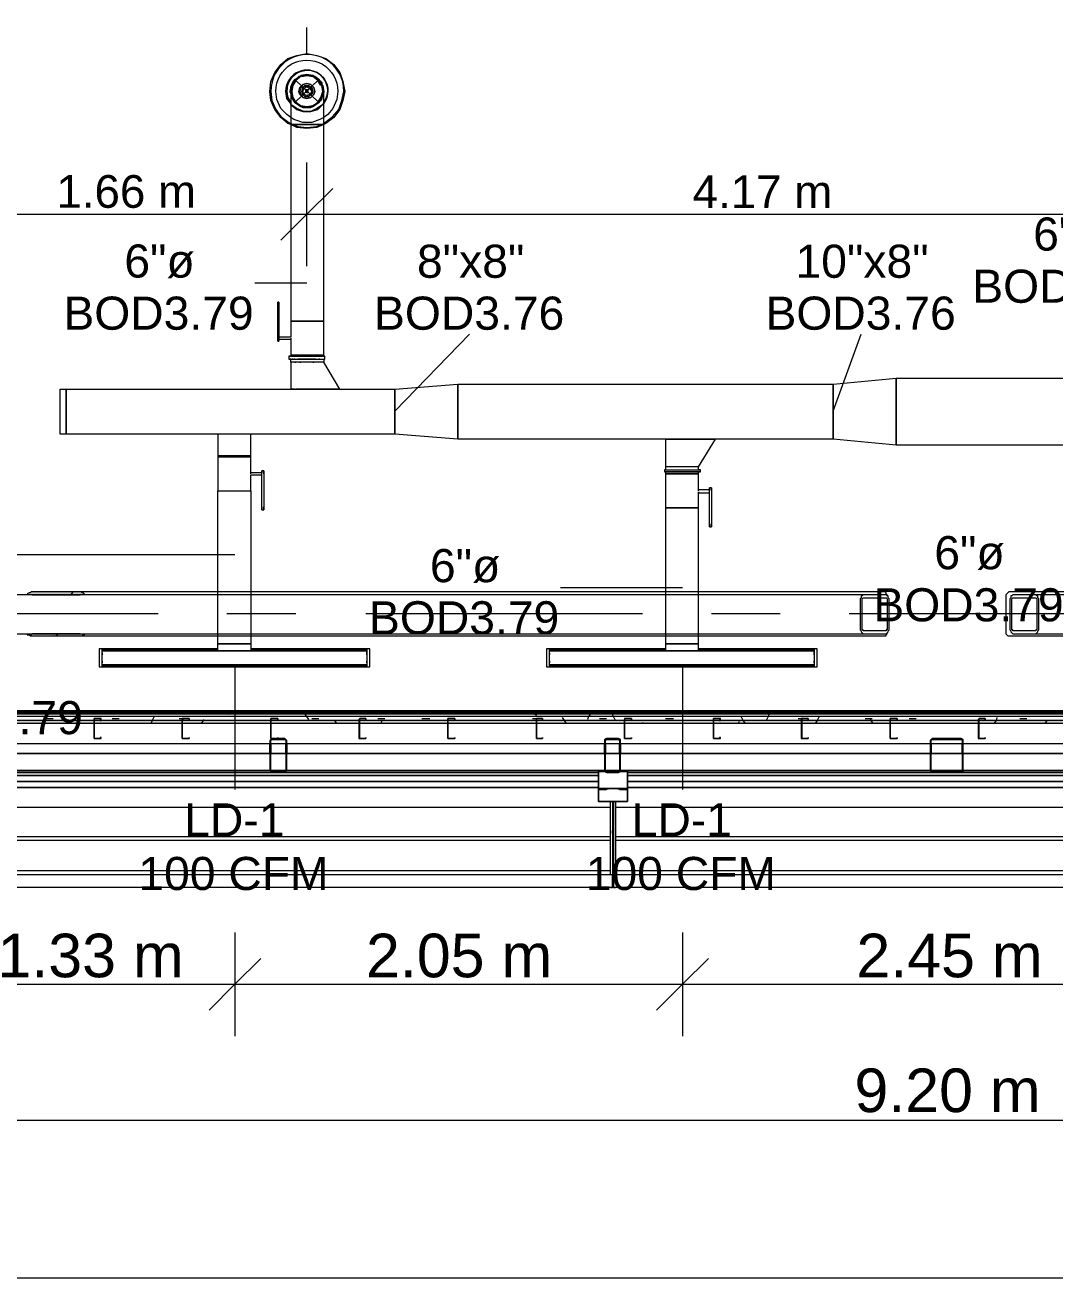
# Model space of a CAD drawing. Header units: metres. Extents: x -2 to 237, y -8 to 52.
# Drawn here: x 26.38 to 31.1, y 7.6 to 13.35 of the extents above; entities that cross this region are included whole.
import ezdxf

# ---------------------------------------------------------------- set-up
doc = ezdxf.new("R2010")
doc.units = ezdxf.units.M
doc.layers.add('HVAC - Ductos', color=5, linetype='Continuous', lineweight=0)
doc.layers.add('PDF3_Text', color=7, linetype='Continuous', lineweight=0)
doc.layers.add('PDF3_Geometry', color=7, linetype='Continuous', lineweight=0, true_color=0xaaaaaa)
doc.layers.add('PDF3_Solid Fills', color=7, linetype='Continuous', lineweight=0, true_color=0xffffff)
doc.styles.add('PDF Helvetica', font='')
doc.styles.get('PDF Helvetica').set_extended_font_data('Helvetica')

msp = doc.modelspace()

# ---------------------------------------------------------------- hatches: boundary and pattern name
at = {"layer": 'PDF3_Solid Fills', "lineweight": 0, "transparency": 33554559}
h = msp.add_hatch(color=256, dxfattribs=at)
h.paths.add_polyline_path([(26.3959, 10.5518), (26.405, 10.5472), (26.6342, 10.5426), (26.6342, 10.5472), (26.6434, 10.5518)])
h.paths.add_polyline_path([(26.6525, 10.7352), (26.6434, 10.7443), (26.3959, 10.7443), (26.3913, 10.7397), (26.3867, 10.7352), (26.6525, 10.7306)])
h = msp.add_hatch(color=256, dxfattribs=at)
h.paths.add_polyline_path([(7.6086, 10.1393), (7.6086, 10.153), (7.0265, 10.153), (7.0265, 10.1393)])
h.paths.add_polyline_path([(57.9571, 10.153), (57.9571, 10.1393), (58.6858, 10.1393), (58.6858, 10.153)])
h.paths.add_polyline_path([(57.1457, 10.153), (57.1457, 10.1393), (57.9525, 10.1393), (57.9525, 10.153)])
h.paths.add_polyline_path([(55.1153, 10.153), (55.1153, 10.1393), (57.1412, 10.1393), (57.1412, 10.153)])
h.paths.add_polyline_path([(53.0849, 10.153), (53.0849, 10.1393), (55.1107, 10.1393), (55.1107, 10.153)])
h.paths.add_polyline_path([(52.2736, 10.153), (52.2736, 10.1393), (53.0803, 10.1393), (53.0803, 10.153)])
h.paths.add_polyline_path([(50.2432, 10.153), (50.2432, 10.1393), (52.2691, 10.1393), (52.2691, 10.153)])
h.paths.add_polyline_path([(47.4015, 10.153), (47.4015, 10.1393), (50.2386, 10.1393), (50.2386, 10.153)])
h.paths.add_polyline_path([(45.3711, 10.153), (45.3711, 10.1393), (47.3969, 10.1393), (47.3969, 10.153)])
h.paths.add_polyline_path([(42.5294, 10.153), (42.5294, 10.1393), (45.3665, 10.1393), (45.3665, 10.153)])
h.paths.add_polyline_path([(40.4989, 10.153), (40.4989, 10.1393), (42.5248, 10.1393), (42.5248, 10.153)])
h.paths.add_polyline_path([(39.6877, 10.153), (39.6877, 10.1393), (40.4943, 10.1393), (40.4943, 10.153)])
h.paths.add_polyline_path([(37.6572, 10.153), (37.6572, 10.1393), (39.6831, 10.1393), (39.6831, 10.153)])
h.paths.add_polyline_path([(35.6268, 10.153), (35.6268, 10.1393), (37.6527, 10.1393), (37.6527, 10.153)])
h.paths.add_polyline_path([(34.8155, 10.153), (34.8155, 10.1393), (35.6222, 10.1393), (35.6222, 10.153)])
h.paths.add_polyline_path([(32.7851, 10.153), (32.7851, 10.1393), (34.8109, 10.1393), (34.8109, 10.153)])
h.paths.add_polyline_path([(30.7546, 10.153), (30.7546, 10.1393), (32.7805, 10.1393), (32.7805, 10.153)])
h.paths.add_polyline_path([(29.9434, 10.153), (29.9434, 10.1393), (30.75, 10.1393), (30.75, 10.153)])
h.paths.add_polyline_path([(27.913, 10.153), (27.913, 10.1393), (29.9388, 10.1393), (29.9388, 10.153)])
h.paths.add_polyline_path([(25.0712, 10.153), (25.0712, 10.1393), (27.9084, 10.1393), (27.9084, 10.153)])
h.paths.add_polyline_path([(23.0408, 10.153), (23.0408, 10.1393), (25.0666, 10.1393), (25.0666, 10.153)])
h.paths.add_polyline_path([(20.1991, 10.153), (20.1991, 10.1393), (23.0362, 10.1393), (23.0362, 10.153)])
h.paths.add_polyline_path([(18.1687, 10.153), (18.1687, 10.1393), (20.1945, 10.1393), (20.1945, 10.153)])
h.paths.add_polyline_path([(17.3574, 10.153), (17.3574, 10.1393), (18.1641, 10.1393), (18.1641, 10.153)])
h.paths.add_polyline_path([(15.327, 10.153), (15.327, 10.1393), (17.3528, 10.1393), (17.3528, 10.153)])
h.paths.add_polyline_path([(13.2966, 10.153), (13.2966, 10.1393), (15.3224, 10.1393), (15.3224, 10.153)])
h.paths.add_polyline_path([(12.4853, 10.153), (12.4853, 10.1393), (13.292, 10.1393), (13.292, 10.153)])
h.paths.add_polyline_path([(10.4548, 10.153), (10.4548, 10.1393), (12.4807, 10.1393), (12.4807, 10.153)])
h.paths.add_polyline_path([(8.4244, 10.153), (8.4244, 10.1393), (10.4502, 10.1393), (10.4502, 10.153)])
h.paths.add_polyline_path([(7.6131, 10.153), (7.6131, 10.1393), (8.4198, 10.1393), (8.4198, 10.153)])
h = msp.add_hatch(color=256, dxfattribs=at)
h.paths.add_polyline_path([(27.5783, 10.066), (27.5738, 10.066), (27.5738, 9.9238), (27.5783, 10.0654)])
h.paths.add_polyline_path([(27.505, 10.066), (27.5004, 10.066), (27.5004, 9.9238)])
h.paths.add_polyline_path([(27.5692, 10.066), (27.5692, 10.0706), (27.505, 10.0706)])
h.paths.add_polyline_path([(27.5096, 9.9193), (27.5096, 9.9238), (27.505, 9.9238)])
h.paths.add_polyline_path([(27.5096, 9.9193), (27.5686, 9.9147), (27.5692, 9.9147), (27.5692, 9.9193)])
h = msp.add_hatch(color=256, dxfattribs=at)
h.paths.add_polyline_path([(29.045, 9.9193), (29.0995, 9.9147), (29.1, 9.9147), (29.1, 9.9193)])
h.paths.add_polyline_path([(29.0404, 10.066), (29.1, 10.0706), (29.0358, 10.0706), (29.0358, 9.9193), (29.045, 9.9238), (29.0404, 9.9238)])
h.paths.add_polyline_path([(29.1092, 10.066), (29.1046, 10.066), (29.1046, 9.9193), (29.1092, 10.0653)])
h = msp.add_hatch(color=256, dxfattribs=at)
h.paths.add_polyline_path([(30.6722, 10.066), (30.6722, 10.0706), (30.5346, 10.0706)])
h.paths.add_polyline_path([(30.6768, 9.9193), (30.6813, 10.0706), (30.6768, 10.0706)])
h.paths.add_polyline_path([(30.5346, 10.066), (30.53, 10.066), (30.53, 9.9238)])
h.paths.add_polyline_path([(30.5392, 9.9193), (30.5392, 9.9238), (30.5346, 9.9238)])
h.paths.add_polyline_path([(30.5392, 9.9193), (30.6709, 9.9147), (30.6722, 9.9147), (30.6722, 9.9193)])

# ---------------------------------------------------------------- linework, layer by layer
at = {"layer": 'HVAC - Ductos', "lineweight": 0}
for points in [[(27.67, 13.2147), (27.67, 13.3339)], [(27.5967, 13.0405), (27.5967, 13.036), (27.5967, 13.0176), (27.5967, 12.9901), (27.5967, 12.9489), (27.5967, 12.9076), (27.5967, 12.8893), (27.583, 12.8939), (27.5508, 12.9214), (27.5234, 12.9581), (27.505, 12.9993), (27.5004, 13.0405), (27.505, 13.0864), (27.5234, 13.1276), (27.5508, 13.1643), (27.583, 13.1918), (27.6242, 13.2056), (27.67, 13.2147), (27.7158, 13.2056), (27.7571, 13.1918), (27.7938, 13.1643), (27.8212, 13.1276), (27.835, 13.0864), (27.8442, 13.0405), (27.835, 12.9993), (27.8212, 12.9581), (27.7938, 12.9214), (27.7571, 12.8939), (27.748, 12.8893), (27.748, 12.9352), (27.748, 12.9718), (27.748, 13.0039), (27.748, 13.0314), (27.748, 13.0405)], [(27.7204, 13.0956), (27.7067, 13.1048), (27.6884, 13.1139), (27.67, 13.1139), (27.6517, 13.1139), (27.6334, 13.1048), (27.6196, 13.0956), (27.6058, 13.0772), (27.6013, 13.0589), (27.5967, 13.0405), (27.6013, 13.0222), (27.6058, 13.0039), (27.6196, 12.9901), (27.6334, 12.9764), (27.615, 12.9901), (27.6425, 12.9718), (27.638, 12.9718)], [(27.6425, 12.9718), (27.67, 12.9672), (27.6975, 12.9718), (27.67, 12.9672), (27.6425, 12.9718), (27.615, 12.9901), (27.6013, 13.0131), (27.5967, 13.0405), (27.5967, 13.0635), (27.6058, 13.0818), (27.615, 13.0956), (27.6425, 13.1139), (27.638, 13.1093), (27.6196, 13.0956), (27.615, 13.0956), (27.6013, 13.0726), (27.5967, 13.0405), (27.6013, 13.0681)], [(27.7342, 13.0681), (27.7204, 13.091), (27.6975, 13.1093), (27.67, 13.1139), (27.6425, 13.1093), (27.6196, 13.091), (27.6058, 13.0681), (27.6013, 13.0405), (27.6058, 13.0131), (27.6196, 12.9901), (27.6425, 12.9764), (27.67, 12.9718), (27.6975, 12.9764), (27.7204, 12.9901), (27.7342, 13.0131), (27.7434, 13.0405), (27.7388, 13.0681), (27.7434, 13.0405), (27.7388, 13.0176)], [(27.7021, 13.1093), (27.725, 13.0956), (27.7388, 13.0726), (27.725, 13.0956), (27.7067, 13.1093), (27.6884, 13.1139), (27.67, 13.1185), (27.6517, 13.1139), (27.6334, 13.1093), (27.6196, 13.0956)], [(27.6196, 13.0956), (27.6334, 13.1093), (27.638, 13.1093), (27.6425, 13.1139), (27.6517, 13.1139), (27.67, 13.1185), (27.6884, 13.1139), (27.6975, 13.1139), (27.7021, 13.1093), (27.7067, 13.1093), (27.725, 13.0956), (27.7388, 13.0818), (27.7388, 13.0726), (27.7434, 13.0681)], [(27.638, 13.1093), (27.6425, 13.1139)], [(27.7388, 13.0131), (27.725, 12.9901), (27.7388, 13.0131), (27.725, 12.9901), (27.7388, 13.0039), (27.7434, 13.0222), (27.748, 13.036), (27.748, 13.0405), (27.7434, 13.0635), (27.7342, 13.0818), (27.725, 13.0956), (27.6975, 13.1139), (27.67, 13.1185), (27.6425, 13.1139)], [(27.6471, 13.1139), (27.67, 13.1185), (27.6975, 13.1139), (27.7021, 13.1093), (27.7204, 13.0956), (27.7342, 13.0772), (27.7434, 13.0589), (27.7434, 13.0405), (27.7434, 13.0222), (27.7342, 13.0039), (27.7204, 12.9901)], [(27.6471, 13.1093), (27.67, 13.1139), (27.6975, 13.1093)], [(27.6975, 13.1139), (27.7021, 13.1093)], [(27.6013, 13.0681), (27.5967, 13.0635), (27.5921, 13.0405), (27.5967, 13.036)], [(27.6013, 13.0085), (27.6013, 13.0131), (27.6013, 13.0176), (27.5967, 13.0405), (27.6013, 13.0681), (27.6013, 13.0726), (27.615, 13.0956), (27.638, 13.1093)], [(27.6013, 13.0726), (27.6013, 13.0681), (27.6013, 13.0726), (27.6058, 13.0818), (27.615, 13.0956)], [(27.6058, 13.0726), (27.6196, 13.091)], [(27.725, 13.091), (27.7388, 13.0726), (27.7434, 13.0681), (27.748, 13.0405), (27.7388, 13.0726)], [(27.7388, 13.0726), (27.7434, 13.0681), (27.7434, 13.0635), (27.748, 13.0405), (27.748, 13.036)], [(27.638, 12.9764), (27.6196, 12.9901), (27.6058, 13.0131)], [(27.748, 13.0405), (27.7388, 13.0131), (27.748, 13.0405)], [(27.7434, 13.0176), (27.7388, 13.0131), (27.7388, 13.0085)], [(27.7021, 12.9718), (27.6975, 12.9718), (27.67, 12.9672), (27.6471, 12.9718)], [(27.725, 12.9901), (27.6975, 12.9718), (27.725, 12.9901), (27.7067, 12.9764), (27.7204, 12.9901), (27.7021, 12.9764)], [(27.748, 11.826), (27.748, 11.8306), (27.748, 11.9864), (27.7434, 11.9864), (27.7342, 11.9864), (27.725, 11.9864), (27.7067, 11.9864), (27.6884, 11.9864), (27.67, 11.9864), (27.6517, 11.9864), (27.6334, 11.9864), (27.615, 11.9864), (27.6058, 11.9864), (27.5967, 11.9864), (27.6058, 11.9864), (27.615, 11.9864), (27.6334, 11.9864), (27.6517, 11.9864), (27.67, 11.9864), (27.6884, 11.9864), (27.7067, 11.9864), (27.725, 11.9864), (27.7342, 11.9864), (27.7434, 11.9864), (27.748, 11.9864), (27.748, 12.8893), (27.7434, 12.8893), (27.7342, 12.8893), (27.725, 12.8893), (27.7067, 12.8893), (27.6884, 12.8893), (27.67, 12.8893), (27.6517, 12.8893), (27.6334, 12.8893), (27.615, 12.8893), (27.6058, 12.8893), (27.5967, 12.8893), (27.5967, 11.9864), (27.5967, 11.913), (27.5417, 11.913)], [(27.748, 12.9214), (27.7296, 12.9122), (27.693, 12.8985), (27.6517, 12.8985), (27.6104, 12.9122), (27.5967, 12.9214)], [(27.5967, 12.8939), (27.6288, 12.8801), (27.67, 12.8755), (27.7158, 12.8801), (27.748, 12.8939)], [(27.748, 12.8893), (27.7158, 12.8755), (27.67, 12.8709), (27.6242, 12.8755), (27.5967, 12.8893)], [(27.5967, 12.8893), (27.6058, 12.8893), (27.615, 12.8893), (27.6334, 12.8893), (27.6517, 12.8893), (27.67, 12.8893), (27.6884, 12.8893), (27.7067, 12.8893), (27.725, 12.8893), (27.7342, 12.8893), (27.7434, 12.8893), (27.748, 12.8893)], [(27.67, 12.2385), (27.67, 12.4768), (27.67, 12.7151)], [(27.7892, 12.5959), (27.67, 12.4768), (27.5508, 12.3576)], [(25.7679, 12.4768), (27.67, 12.4768), (31.8455, 12.4768), (34.3847, 12.4768), (36.0851, 12.4768)], [(27.67, 12.1606), (27.4317, 12.1606)], [(27.5417, 12.0735), (27.5371, 12.0735)], [(27.5371, 11.9085), (27.5371, 11.9039), (27.5371, 11.8993), (27.5371, 11.8947), (27.5371, 11.8993), (27.5371, 11.9039), (27.5371, 11.9085), (27.5371, 12.0597)], [(27.5417, 12.0597), (27.5417, 11.9085), (27.5417, 11.9039), (27.5417, 11.8993), (27.5417, 11.8947), (27.5417, 11.8993), (27.5417, 11.9039)], [(27.5417, 11.9085), (27.5417, 11.9039), (27.5967, 11.9039), (27.5967, 11.8306), (27.6058, 11.8306), (27.615, 11.8306), (27.6334, 11.8306), (27.6517, 11.8306), (27.67, 11.8306), (27.6884, 11.8306), (27.7067, 11.8306), (27.725, 11.8306), (27.7342, 11.8306), (27.7434, 11.8306), (27.748, 11.8306), (27.7434, 11.8306), (27.748, 11.8306), (27.7434, 11.8306), (27.7342, 11.8306), (27.725, 11.8306), (27.7067, 11.8306), (27.6884, 11.8306), (27.67, 11.8306), (27.6517, 11.8306), (27.6334, 11.8306), (27.615, 11.8306), (27.6058, 11.8306), (27.5967, 11.8306), (27.5967, 11.826), (27.6058, 11.826), (27.615, 11.826)], [(27.5967, 11.9085), (27.5967, 11.9039)], [(28.0734, 11.5739), (28.4171, 11.9268)], [(30.0854, 11.5739), (30.2138, 11.9268)], [(27.5371, 11.8947), (27.5417, 11.8947)], [(27.7342, 11.8122), (27.7434, 11.8122), (27.748, 11.8122), (27.748, 11.7985), (27.7434, 11.7985), (27.7342, 11.7985), (27.725, 11.7985), (27.7067, 11.7985), (27.6884, 11.7985), (27.67, 11.7985), (27.6517, 11.7985), (27.6334, 11.7985), (27.615, 11.7985), (27.6058, 11.7985), (27.5967, 11.7985), (27.5967, 11.8122), (27.5921, 11.8122), (27.5875, 11.8122), (27.5921, 11.8122), (27.6013, 11.8122), (27.6104, 11.8122), (27.6288, 11.8122), (27.6471, 11.8122), (27.67, 11.8122), (27.693, 11.8122), (27.7112, 11.8122), (27.7296, 11.8122), (27.7434, 11.8122), (27.748, 11.8122), (27.7525, 11.8122), (27.7525, 11.826), (27.748, 11.826), (27.7434, 11.826), (27.748, 11.826), (27.7434, 11.826), (27.7342, 11.826), (27.725, 11.826), (27.7067, 11.826), (27.6884, 11.826), (27.67, 11.826), (27.6517, 11.826), (27.6334, 11.826), (27.6196, 11.826)], [(27.5875, 11.826), (27.5875, 11.8122)], [(27.5967, 11.826), (27.5921, 11.826), (27.5875, 11.826), (27.5921, 11.826), (27.6013, 11.826), (27.6104, 11.826), (27.6288, 11.826), (27.6471, 11.826), (27.67, 11.826), (27.693, 11.826), (27.7112, 11.826), (27.7296, 11.826), (27.7434, 11.826), (27.748, 11.826), (27.7525, 11.826)], [(27.5967, 11.7985), (27.5967, 11.6747), (27.6013, 11.6747), (27.615, 11.6747), (27.6013, 11.6747), (27.5967, 11.6747)], [(27.6058, 11.8122), (27.6013, 11.8122)], [(27.615, 11.8122), (27.6104, 11.8122)], [(27.615, 11.7985), (27.6196, 11.7985)], [(27.8212, 11.6747), (27.8167, 11.6747), (27.7984, 11.6747), (27.7754, 11.6747), (27.748, 11.6747), (27.67, 11.6747), (27.6425, 11.6747), (27.6196, 11.6747), (27.6425, 11.6747), (27.67, 11.6747), (27.748, 11.6747), (27.7754, 11.6747), (27.7984, 11.6747), (27.8167, 11.6747), (27.8212, 11.6747), (27.748, 11.7985)], [(27.7112, 11.8122), (27.7067, 11.8122), (27.6884, 11.8122), (27.67, 11.8122), (27.6517, 11.8122), (27.6334, 11.8122), (27.6288, 11.8122)], [(27.638, 11.7985), (27.6425, 11.7985)], [(27.6975, 11.7985), (27.7021, 11.7985)], [(27.7296, 11.8122), (27.725, 11.8122)], [(27.748, 11.8122), (27.7525, 11.8122)], [(27.4638, 11.2852), (27.4638, 11.2897), (27.4134, 11.2897), (27.4134, 11.363), (27.4042, 11.363), (27.3904, 11.363), (27.3767, 11.363), (27.3584, 11.363), (27.34, 11.363), (27.3171, 11.363), (27.2988, 11.363), (27.285, 11.363), (27.2712, 11.363), (27.2666, 11.363), (27.2621, 11.363), (27.2666, 11.363), (27.2621, 11.363), (27.2666, 11.363), (27.2712, 11.363), (27.285, 11.363), (27.2988, 11.363), (27.3171, 11.363), (27.34, 11.363), (27.3584, 11.363), (27.3767, 11.363), (27.3904, 11.363), (27.4042, 11.363), (27.4134, 11.363), (27.4134, 11.3676), (27.4042, 11.3676), (27.3904, 11.3676), (27.3767, 11.3676), (27.3584, 11.3676), (27.34, 11.3676), (27.3171, 11.3676), (27.2988, 11.3676), (27.285, 11.3676), (27.2712, 11.3676), (27.2666, 11.3676), (27.2621, 11.3676), (27.2666, 11.3676), (27.2621, 11.3676), (27.2666, 11.3676), (27.2712, 11.3676), (27.285, 11.3676), (27.2988, 11.3676), (27.3171, 11.3676), (27.34, 11.3676), (27.3584, 11.3676), (27.3767, 11.3676), (27.3904, 11.3676), (27.4042, 11.3676), (27.4134, 11.3676), (27.4134, 11.4684), (27.4042, 11.4684), (27.3904, 11.4684), (27.3767, 11.4684), (27.3584, 11.4684), (27.34, 11.4684), (27.3171, 11.4684), (27.2988, 11.4684), (27.285, 11.4684), (27.2712, 11.4684), (27.2666, 11.4684), (27.2621, 11.4684), (27.2621, 11.3676), (27.2621, 11.363), (27.2621, 11.2072), (27.2666, 11.2072), (27.2712, 11.2072), (27.285, 11.2072), (27.2988, 11.2072), (27.3171, 11.2072), (27.34, 11.2072), (27.3584, 11.2072), (27.3767, 11.2072), (27.3904, 11.2072), (27.4042, 11.2072), (27.4134, 11.2072), (27.4134, 10.506), (27.4042, 10.506), (27.3904, 10.506), (27.3767, 10.506), (27.3584, 10.506), (27.34, 10.506), (27.3171, 10.506), (27.2988, 10.506), (27.285, 10.506), (27.2712, 10.506), (27.2666, 10.506), (27.2621, 10.506), (27.2666, 10.506), (27.2758, 10.506), (27.285, 10.506), (27.3034, 10.506), (27.3217, 10.506), (27.34, 10.506), (27.3584, 10.506), (27.3767, 10.506), (27.3904, 10.506), (27.4042, 10.506), (27.4088, 10.506), (27.4134, 10.506), (27.4134, 10.4738), (27.4088, 10.4738), (27.4042, 10.4738), (27.3904, 10.4738), (27.3767, 10.4738), (27.3584, 10.4738), (27.34, 10.4738), (27.3217, 10.4738), (27.3034, 10.4738), (27.285, 10.4738), (27.2758, 10.4738), (27.2666, 10.4738), (27.2621, 10.4738), (27.2621, 10.506), (27.2621, 11.2072), (27.2666, 11.2072), (27.2712, 11.2072), (27.285, 11.2072), (27.2988, 11.2072), (27.3171, 11.2072), (27.34, 11.2072), (27.3584, 11.2072), (27.3767, 11.2072), (27.3904, 11.2072), (27.4042, 11.2072), (27.4134, 11.2072), (27.4134, 11.2806), (27.4638, 11.2806)], [(29.4667, 11.3172), (29.5446, 11.4456), (29.54, 11.4456), (29.5217, 11.4456), (29.4988, 11.4456), (29.4667, 11.4456), (29.3934, 11.4456), (29.3613, 11.4456), (29.3384, 11.4456), (29.32, 11.4456), (29.3154, 11.4456), (29.3154, 11.3172)], [(29.3154, 11.4456), (29.32, 11.4456), (29.3384, 11.4456), (29.3613, 11.4456), (29.3934, 11.4456), (29.4667, 11.4456), (29.4988, 11.4456), (29.5217, 11.4456), (29.54, 11.4456), (29.5446, 11.4456)], [(27.4134, 11.2852), (27.4134, 11.2897)], [(27.473, 11.2989), (27.4638, 11.2989)], [(27.4638, 11.1339), (27.4638, 11.2852), (27.4638, 11.2897), (27.4638, 11.2943), (27.4638, 11.2989), (27.4638, 11.2943), (27.4638, 11.2897)], [(27.473, 11.2852), (27.473, 11.2897), (27.473, 11.2943), (27.473, 11.2989), (27.473, 11.2943), (27.473, 11.2897), (27.473, 11.2852), (27.473, 11.1339)], [(29.4759, 11.2943), (29.4713, 11.2943), (29.4621, 11.2943), (29.4484, 11.2943), (29.4346, 11.2943), (29.4117, 11.2943), (29.3934, 11.2943), (29.3704, 11.2943), (29.3522, 11.2943), (29.3338, 11.2943), (29.32, 11.2943), (29.3109, 11.2943), (29.3154, 11.2943), (29.3154, 11.2852), (29.32, 11.2852), (29.3246, 11.2852), (29.3384, 11.2852), (29.3522, 11.2852), (29.3704, 11.2852), (29.3934, 11.2852), (29.4117, 11.2852), (29.43, 11.2852), (29.4438, 11.2852), (29.4576, 11.2852), (29.4667, 11.2852), (29.4667, 11.2943), (29.4713, 11.2943), (29.4759, 11.2943), (29.4759, 11.3034)], [(29.3109, 11.3034), (29.3109, 11.2943)], [(29.5172, 11.2072), (29.5172, 11.2118), (29.4667, 11.2118), (29.4667, 11.2852), (29.4576, 11.2852), (29.4438, 11.2852), (29.43, 11.2852), (29.4117, 11.2852), (29.3934, 11.2852), (29.3704, 11.2852), (29.3522, 11.2852), (29.3384, 11.2852), (29.3246, 11.2852), (29.32, 11.2852), (29.3154, 11.2852), (29.3154, 11.1293), (29.32, 11.1293), (29.3246, 11.1293), (29.3384, 11.1293), (29.3522, 11.1293), (29.3704, 11.1293), (29.3934, 11.1293), (29.4117, 11.1293), (29.43, 11.1293), (29.4438, 11.1293), (29.4576, 11.1293), (29.4667, 11.1293), (29.4667, 11.198), (29.5172, 11.198)], [(29.32, 11.3034), (29.3246, 11.3034)], [(29.32, 11.2943), (29.3246, 11.2943), (29.3384, 11.2943), (29.3522, 11.2943), (29.3704, 11.2943), (29.3934, 11.2943), (29.4117, 11.2943), (29.43, 11.2943), (29.4438, 11.2943), (29.4576, 11.2943), (29.4621, 11.2943)], [(29.3338, 11.3034), (29.3384, 11.3034)], [(29.3522, 11.3034), (29.3704, 11.3034), (29.3934, 11.3034), (29.4117, 11.3034), (29.43, 11.3034), (29.4346, 11.3034)], [(29.3659, 11.3172), (29.3613, 11.3172)], [(29.4254, 11.3172), (29.4209, 11.3172), (29.4163, 11.3172)], [(29.4438, 11.3034), (29.4484, 11.3034)], [(29.4576, 11.3034), (29.4621, 11.3034)], [(29.5263, 11.2209), (29.5172, 11.2209)], [(29.5172, 11.056), (29.5172, 11.2072), (29.5172, 11.2118), (29.5172, 11.2164), (29.5172, 11.2209), (29.5172, 11.2164), (29.5172, 11.2118)], [(29.5263, 11.2072), (29.5263, 11.2118), (29.5263, 11.2164), (29.5263, 11.2209), (29.5263, 11.2164), (29.5263, 11.2118), (29.5263, 11.2072), (29.5263, 11.056)], [(29.4667, 11.2072), (29.4667, 11.2118)], [(29.4667, 11.2026), (29.4667, 11.198), (29.4667, 11.2026)], [(29.4667, 11.2026), (29.4667, 11.198), (29.4667, 11.2026)], [(27.4638, 11.1201), (27.473, 11.1201)], [(29.5172, 11.0422), (29.5263, 11.0422)], [(27.34, 10.9139), (26.2079, 10.9139), (26.2079, 10.5426)], [(29.3934, 10.7626), (28.8342, 10.7626)], [(26.7304, 10.4601), (26.7304, 10.483), (26.7304, 10.4784), (27.2621, 10.4784)], [(27.2621, 10.483), (26.7304, 10.483)], [(27.945, 10.4601), (27.945, 10.483), (27.945, 10.4784), (27.4134, 10.4784)], [(27.945, 10.483), (27.4134, 10.483)], [(28.7838, 10.4601), (28.7838, 10.483), (28.7838, 10.4784), (29.3154, 10.4784)], [(29.3154, 10.483), (28.7838, 10.483)], [(29.9984, 10.4601), (29.9984, 10.483), (29.9984, 10.4784), (29.4667, 10.4784)], [(29.9984, 10.483), (29.4667, 10.483)], [(27.945, 10.4234), (27.945, 10.4005), (27.945, 10.4051), (26.7304, 10.4051), (26.7304, 10.4005), (26.7304, 10.4234)], [(29.9984, 10.4234), (29.9984, 10.4005), (29.9984, 10.4051), (28.7838, 10.4051), (28.7838, 10.4005), (28.7838, 10.4234)], [(26.7304, 10.4005), (27.945, 10.4005)], [(27.34, 10.4005), (27.34, 9.8368)], [(28.7838, 10.4005), (29.9984, 10.4005)], [(29.3934, 10.4005), (29.3934, 9.8368)]]:
    msp.add_lwpolyline(points, dxfattribs=at)
for points in [[(27.748, 12.8939), (27.7525, 12.8985), (27.7892, 12.926), (27.8167, 12.9581), (27.8304, 12.9993), (27.8396, 13.0405, 1.014217), (27.505, 13.0405), (27.5096, 12.9993), (27.528, 12.9581), (27.5508, 12.926), (27.5875, 12.8985), (27.5967, 12.8939)], [(27.5967, 12.9214), (27.5784, 12.9352), (27.5508, 12.9626), (27.5325, 13.0039), (27.528, 13.0405, -1.013606), (27.8121, 13.0405), (27.8075, 13.0039), (27.7892, 12.9626), (27.7663, 12.9352), (27.748, 12.9214)]]:
    msp.add_lwpolyline(points, format="xyb", dxfattribs=at)
msp.add_lwpolyline([(27.7663, 13.0405, 1.018637), (27.5738, 13.0405, -1.390056), (27.748, 12.9856), (27.7617, 13.0085), (27.7663, 13.0405), (27.7571, 13.0085), (27.748, 12.9901, 1.404403), (27.5784, 13.0405), (27.583, 13.0085), (27.5967, 12.9901, -1.404564)], format="xyb", close=True, dxfattribs=at)
for points in [[(27.7021, 13.0268), (27.7067, 13.0405), (27.7021, 13.0268), (27.6884, 13.0131), (27.67, 13.0085), (27.6517, 13.0131), (27.638, 13.0268), (27.6334, 13.0405), (27.638, 13.0589), (27.6517, 13.0726), (27.67, 13.0772), (27.6884, 13.0726), (27.7021, 13.0589), (27.7067, 13.0405), (27.7021, 13.0589), (27.6884, 13.0726), (27.67, 13.0772), (27.6517, 13.0726), (27.6425, 13.0589), (27.638, 13.0405), (27.6425, 13.0268), (27.6517, 13.0131), (27.67, 13.0085), (27.6884, 13.0131)], [(27.6517, 13.0589), (27.6471, 13.0405), (27.6517, 13.0589), (27.6608, 13.0681), (27.6792, 13.0681), (27.693, 13.0589), (27.6975, 13.0405), (27.6884, 13.0589), (27.6792, 13.0635), (27.6608, 13.0635)], [(27.6838, 13.0268), (27.67, 13.0222), (27.6562, 13.0268), (27.6517, 13.0405), (27.6562, 13.0543), (27.67, 13.0635), (27.6838, 13.0543), (27.693, 13.0405)], [(27.5738, 13.0405), (27.5784, 13.0085), (27.5967, 12.9856), (27.5784, 13.0085)], [(27.6013, 13.0131), (27.5967, 13.0405), (27.5967, 13.036), (27.5967, 13.0222), (27.6058, 13.0039), (27.615, 12.9901)], [(27.6884, 13.0268), (27.6975, 13.0405), (27.693, 13.0268), (27.6792, 13.0176), (27.6608, 13.0176), (27.6517, 13.0268), (27.6471, 13.0405), (27.6517, 13.0268), (27.6608, 13.0176), (27.6792, 13.0176)], [(27.67, 13.0451), (27.6654, 13.0405), (27.6654, 13.0497), (27.6746, 13.0497), (27.6746, 13.0405), (27.6746, 13.0451)], [(27.6746, 13.036), (27.6746, 13.0405), (27.6746, 13.036), (27.6654, 13.036), (27.6654, 13.0405), (27.67, 13.036)], [(27.748, 12.9901), (27.7434, 12.981), (27.7158, 12.9626), (27.6884, 12.9489), (27.6562, 12.9489), (27.6242, 12.9626), (27.5967, 12.981), (27.6242, 12.9581), (27.6517, 12.9489), (27.6884, 12.9489), (27.7204, 12.9581), (27.7434, 12.981), (27.748, 12.9856), (27.7434, 12.981)], [(27.5967, 12.981), (27.6242, 12.9626), (27.6562, 12.9489), (27.6884, 12.9489), (27.7158, 12.9626), (27.7434, 12.981), (27.7204, 12.9581), (27.6884, 12.9489), (27.6517, 12.9489), (27.6242, 12.9581), (27.5967, 12.981), (27.5967, 12.9856), (27.5967, 12.981), (27.5967, 12.9901)], [(27.6884, 12.9718), (27.67, 12.9672), (27.6517, 12.9718), (27.6334, 12.9764), (27.6517, 12.9672), (27.67, 12.9672), (27.6884, 12.9672), (27.7067, 12.9764)], [(27.5371, 12.0597), (27.5371, 12.0643), (27.5371, 12.0689), (27.5371, 12.0735), (27.5371, 12.0689), (27.5371, 12.0643)], [(27.5417, 12.0597), (27.5417, 12.0643), (27.5417, 12.0689), (27.5417, 12.0735), (27.5417, 12.0689), (27.5417, 12.0643)], [(26.5379, 11.4684), (26.5379, 11.6747), (26.5654, 11.6747), (26.5654, 11.4684)], [(28.0734, 11.4684), (26.5654, 11.4684), (26.5654, 11.6747), (28.0734, 11.6747)], [(28.0734, 11.6747), (28.3621, 11.6976), (28.3621, 11.4456), (28.0734, 11.4684)], [(30.0854, 11.4456), (28.3621, 11.4456), (28.3621, 11.6976), (30.0854, 11.6976)], [(30.0854, 11.6976), (30.3742, 11.7252), (30.3742, 11.418), (30.0854, 11.4456)], [(32.7667, 11.418), (30.3742, 11.418), (30.3742, 11.7252), (32.7667, 11.7252)], [(29.4759, 11.3034), (29.4713, 11.3034), (29.4667, 11.3034), (29.4667, 11.3172), (29.4576, 11.3172), (29.4438, 11.3172), (29.43, 11.3172), (29.4117, 11.3172), (29.3934, 11.3172), (29.3704, 11.3172), (29.3522, 11.3172), (29.3384, 11.3172), (29.3246, 11.3172), (29.32, 11.3172), (29.3154, 11.3172), (29.3154, 11.3034), (29.3109, 11.3034), (29.32, 11.3034), (29.3338, 11.3034), (29.3522, 11.3034), (29.3704, 11.3034), (29.3934, 11.3034), (29.4117, 11.3034), (29.4346, 11.3034), (29.4484, 11.3034), (29.4621, 11.3034), (29.4713, 11.3034)], [(27.4638, 11.1339), (27.4638, 11.1293), (27.4638, 11.1247), (27.4638, 11.1201), (27.4638, 11.1247), (27.4638, 11.1293)], [(27.473, 11.1339), (27.473, 11.1293), (27.473, 11.1247), (27.473, 11.1201), (27.473, 11.1247), (27.473, 11.1293)], [(29.3154, 10.4738), (29.32, 10.4738), (29.3292, 10.4738), (29.3384, 10.4738), (29.3567, 10.4738), (29.3704, 10.4738), (29.3934, 10.4738), (29.4117, 10.4738), (29.43, 10.4738), (29.4438, 10.4738), (29.4576, 10.4738), (29.4621, 10.4738), (29.4667, 10.4738), (29.4667, 10.506), (29.4621, 10.506), (29.4576, 10.506), (29.4438, 10.506), (29.43, 10.506), (29.4117, 10.506), (29.3934, 10.506), (29.3704, 10.506), (29.3567, 10.506), (29.3384, 10.506), (29.3292, 10.506), (29.32, 10.506), (29.3154, 10.506), (29.32, 10.506), (29.3246, 10.506), (29.3384, 10.506), (29.3522, 10.506), (29.3704, 10.506), (29.3934, 10.506), (29.4117, 10.506), (29.43, 10.506), (29.4438, 10.506), (29.4576, 10.506), (29.4667, 10.506), (29.4667, 11.1293), (29.4576, 11.1293), (29.4438, 11.1293), (29.43, 11.1293), (29.4117, 11.1293), (29.3934, 11.1293), (29.3704, 11.1293), (29.3522, 11.1293), (29.3384, 11.1293), (29.3246, 11.1293), (29.32, 11.1293), (29.3154, 11.1293), (29.3154, 10.506)], [(29.5172, 11.056), (29.5172, 11.0514), (29.5172, 11.0468), (29.5172, 11.0422), (29.5172, 11.0468), (29.5172, 11.0514)], [(29.5263, 11.056), (29.5263, 11.0514), (29.5263, 11.0468), (29.5263, 11.0422), (29.5263, 11.0468), (29.5263, 11.0514)], [(26.7166, 10.4005), (26.7304, 10.4005), (26.7304, 10.483), (26.7166, 10.483)], [(26.7304, 10.4738), (27.945, 10.4738), (26.7304, 10.4738), (27.945, 10.4738), (27.945, 10.4097), (26.7304, 10.4097)], [(26.7304, 10.4647), (26.7304, 10.4601), (26.7304, 10.4556), (26.7304, 10.4601)], [(27.9588, 10.4005), (27.9588, 10.483), (27.945, 10.483), (27.945, 10.4005)], [(27.945, 10.4556), (27.945, 10.4601), (27.945, 10.4647), (27.945, 10.4601)], [(28.77, 10.4005), (28.7838, 10.4005), (28.7838, 10.483), (28.77, 10.483)], [(28.7838, 10.4738), (29.9984, 10.4738), (28.7838, 10.4738), (29.9984, 10.4738), (29.9984, 10.4097), (28.7838, 10.4097)], [(28.7838, 10.4647), (28.7838, 10.4601), (28.7838, 10.4556), (28.7838, 10.4601)], [(30.0121, 10.4005), (30.0121, 10.483), (29.9984, 10.483), (29.9984, 10.4005)], [(29.9984, 10.4556), (29.9984, 10.4601), (29.9984, 10.4647), (29.9984, 10.4601)], [(26.7304, 10.428), (26.7304, 10.4234), (26.7304, 10.4188), (26.7304, 10.4234)], [(27.945, 10.4188), (27.945, 10.4234), (27.945, 10.428), (27.945, 10.4234)], [(28.7838, 10.428), (28.7838, 10.4234), (28.7838, 10.4188), (28.7838, 10.4234)], [(29.9984, 10.4188), (29.9984, 10.4234), (29.9984, 10.428), (29.9984, 10.4234)]]:
    msp.add_lwpolyline(points, close=True, dxfattribs=at)
at = {"layer": 'HVAC - Ductos', "color": 252, "lineweight": 0, "true_color": 0x939598}
for points in [[(27.34, 9.1814), (27.34, 8.943), (27.34, 8.7047)], [(29.3934, 9.1814), (29.3934, 8.943), (29.3934, 8.7047)], [(27.4592, 9.0622), (27.34, 8.943), (27.2209, 8.8238)], [(29.5126, 9.0622), (29.3934, 8.943), (29.2742, 8.8238)], [(7.3656, 8.943), (8.9194, 8.943), (11.1194, 8.943), (13.2644, 8.943), (15.602, 8.943), (16.8074, 8.943), (18.1183, 8.943), (20.3183, 8.943), (22.5137, 8.943), (24.7092, 8.943), (26.0062, 8.943), (27.34, 8.943), (29.3934, 8.943), (31.8455, 8.943)], [(7.3656, 8.3196), (16.8074, 8.3196), (26.0062, 8.3196), (35.2051, 8.3196), (44.4086, 8.3196), (53.6074, 8.3196), (58.4429, 8.3196)], [(7.3656, 7.5955), (58.4429, 7.5955)]]:
    msp.add_lwpolyline(points, dxfattribs=at)
at = {"layer": 'PDF3_Geometry', "lineweight": 0}
for points in [[(44.8348, 23.9902), (44.8348, 23.9857), (45.261, 23.9857), (45.3756, 23.9857), (45.3756, 24.1094), (44.8348, 24.1094), (44.8348, 34.0599), (45.3206, 34.0599), (45.3206, 34.1699), (58.6399, 34.1699), (58.6399, 24.0086), (57.0037, 24.0086), (57.0037, 23.9902), (58.6399, 23.9902), (58.6399, 22.5006), (57.5812, 22.5006), (57.5812, 22.4869), (58.6399, 22.4869), (58.6399, 10.1851), (7.0265, 10.1851)], [(58.6537, 22.4869), (58.6537, 10.1851), (58.6537, 10.1714), (7.0265, 10.1714)], [(7.0265, 10.0476), (58.7775, 10.0476), (58.7775, 10.0706), (58.7775, 10.1393), (58.7775, 10.1851), (58.7775, 10.4784), (58.7775, 10.8818), (58.7775, 11.2897), (58.7775, 11.693)], [(30.2276, 10.7306), (26.1163, 10.7306), (26.1117, 10.7306), (26.1071, 10.726), (26.1025, 10.726), (26.0979, 10.7168), (26.0979, 10.7122), (26.0979, 10.7076), (26.0979, 10.5747), (26.0979, 10.5701), (26.0979, 10.5655), (26.1025, 10.561), (26.1071, 10.5564), (26.1117, 10.5518), (26.1163, 10.5518), (30.2276, 10.5518)], [(26.6525, 10.7306), (26.6479, 10.7352), (26.6434, 10.7397), (26.6388, 10.7397), (26.6342, 10.7443), (26.625, 10.7443), (26.4142, 10.7443), (26.405, 10.7443), (26.4004, 10.7397), (26.3959, 10.7397), (26.3867, 10.7352), (26.3867, 10.7306)], [(26.4096, 10.7306), (26.4142, 10.7306), (26.625, 10.7306), (26.6296, 10.7306)], [(26.5884, 10.7306), (26.5975, 10.7443)], [(30.333, 10.726), (30.333, 10.7306), (30.3284, 10.7352), (30.3284, 10.7397), (30.3238, 10.7443), (30.3192, 10.7443), (26.625, 10.7443)], [(34.5863, 10.7443), (30.8968, 10.7443), (30.8922, 10.7443), (30.8876, 10.7397), (30.883, 10.7352), (30.8784, 10.7306), (30.8784, 10.726), (30.8784, 10.7214), (30.8784, 10.5655), (30.8784, 10.5564), (30.8784, 10.5518), (30.883, 10.5472), (30.8876, 10.5426), (30.8922, 10.5426), (30.8968, 10.5426), (34.5863, 10.5426)], [(31.0113, 10.5518), (35.0997, 10.5518), (35.1043, 10.5518), (35.1043, 10.5564), (35.1089, 10.561), (35.1135, 10.5655), (35.1135, 10.5701), (35.1135, 10.5747), (35.1135, 10.7076), (35.1135, 10.7122), (35.1135, 10.7168), (35.1089, 10.726), (35.1043, 10.726), (35.1043, 10.7306), (35.0997, 10.7306), (31.0113, 10.7306)], [(26.9871, 10.6434), (25.7175, 10.6434)], [(27.6196, 10.6434), (27.3034, 10.6434)], [(29.21, 10.6434), (27.9404, 10.6434)], [(29.8426, 10.6434), (29.5263, 10.6434)], [(31.433, 10.6434), (30.1588, 10.6434)], [(26.3867, 10.5518), (26.3867, 10.5472), (26.3959, 10.5472), (26.4004, 10.5426), (26.405, 10.5426), (26.4142, 10.5426), (26.625, 10.5426), (26.6342, 10.5426), (26.6388, 10.5426), (26.6434, 10.5472), (26.6479, 10.5472), (26.6525, 10.5518)], [(26.4004, 10.5426), (26.4096, 10.5518)], [(26.6296, 10.5518), (26.625, 10.5518), (26.4142, 10.5518), (26.4096, 10.5518)], [(26.5196, 10.5426), (26.5288, 10.5518)], [(26.625, 10.5426), (30.3192, 10.5426), (30.3238, 10.5426), (30.3284, 10.5426), (30.3284, 10.5472), (30.333, 10.5518), (30.333, 10.5564)], [(26.1071, 10.1851), (35.1043, 10.1851)], [(26.1071, 10.1851), (35.1043, 10.1851)], [(26.1071, 10.1851), (35.1043, 10.1851)], [(35.1043, 10.1851), (26.1071, 10.1851)], [(26.1071, 10.1851), (35.1043, 10.1851)], [(26.1071, 10.1851), (35.1043, 10.1851)], [(27.9084, 10.153), (27.505, 10.153), (27.0971, 10.153), (26.6938, 10.153), (26.2858, 10.153), (25.8825, 10.153), (25.4746, 10.153), (25.0712, 10.153)], [(27.9084, 10.1393), (27.505, 10.1393), (27.0971, 10.1393), (26.6938, 10.1393), (26.2858, 10.1393), (25.8825, 10.1393), (25.4746, 10.1393), (25.0712, 10.1393)], [(29.9388, 10.153), (29.5354, 10.153), (29.1276, 10.153), (28.7242, 10.153), (28.3163, 10.153), (27.913, 10.153)], [(29.9388, 10.1393), (29.5354, 10.1393), (29.1276, 10.1393), (28.7242, 10.1393), (28.3163, 10.1393), (27.913, 10.1393)], [(30.75, 10.153), (30.3468, 10.153), (29.9434, 10.153)], [(32.7805, 10.1393), (32.3772, 10.1393), (31.9692, 10.1393), (31.5659, 10.1393), (31.158, 10.1393), (30.7546, 10.1393), (30.3468, 10.1393), (29.9434, 10.1393)], [(32.7805, 10.153), (32.3772, 10.153), (31.9692, 10.153), (31.5659, 10.153), (31.158, 10.153), (30.7546, 10.153)], [(27.5096, 10.0706), (27.505, 10.066), (27.5004, 10.0614), (27.5004, 9.9238), (27.505, 9.9193), (27.5096, 9.9147), (27.5692, 9.9147), (27.5738, 9.9193), (27.5784, 9.9238), (27.5784, 10.0614), (27.5738, 10.066), (27.5692, 10.0706), (27.5371, 10.0706)], [(27.5508, 10.066), (27.5554, 10.0706)], [(29.0588, 10.066), (29.0634, 10.0706)], [(30.5667, 10.066), (30.5713, 10.0706)], [(27.5004, 10.0018), (27.5004, 10.0476)], [(27.5004, 10.0155), (27.505, 10.0201)], [(27.505, 10.0476), (27.505, 10.0018)], [(27.5738, 10.0018), (27.5738, 10.0476)], [(27.5784, 10.0476), (27.5784, 10.0018)], [(29.0358, 10.0018), (29.0358, 10.0476)], [(29.0358, 10.0384), (29.0404, 10.043)], [(29.0404, 10.0476), (29.0404, 10.0018)], [(29.1046, 10.0018), (29.1046, 10.0476)], [(29.1092, 10.0476), (29.1092, 10.0018)], [(30.53, 10.0476), (30.53, 10.0018)], [(30.53, 10.0247), (30.5346, 10.0293)], [(30.5346, 10.0476), (30.5346, 10.0018)], [(30.6768, 10.0018), (30.6768, 10.0476)], [(30.6813, 10.0018), (30.6813, 10.0476)], [(27.5004, 9.8459), (27.5784, 9.8459)], [(29.0496, 9.8368), (29.0496, 9.8414)], [(29.0496, 9.8368), (29.0496, 9.8414)], [(29.0496, 9.8414), (29.0496, 9.8368)], [(29.0496, 9.8414), (29.0496, 9.8368)], [(29.1, 9.8368), (29.1, 9.8414)], [(29.1, 9.8368), (29.1, 9.8414)], [(29.1, 9.8368), (29.1, 9.8414)], [(29.1, 9.8368), (29.1, 9.8414)], [(30.5667, 9.8459), (30.6446, 9.8459)], [(7.6131, 9.7818), (7.6086, 9.7818), (7.6131, 9.7818), (7.6131, 9.4472), (7.604, 9.4472), (10.6794, 9.4472), (10.6748, 9.4472), (13.7457, 9.4472), (13.7412, 9.4472), (16.8119, 9.4472), (16.8074, 9.4472), (19.8783, 9.4472), (19.8737, 9.4472), (22.9445, 9.4472), (22.94, 9.4472), (26.0108, 9.4472), (26.0062, 9.4472), (29.0772, 9.4472), (29.0726, 9.4472), (32.1434, 9.4472)], [(26.02, 9.7818), (26.02, 9.4472), (29.0634, 9.4472), (29.0634, 9.7818), (29.0726, 9.7818), (29.0772, 9.7818), (29.0772, 9.4472), (29.0772, 9.4334), (29.0772, 9.4151), (29.0772, 9.406), (29.0772, 9.3922), (29.0772, 9.3876), (26.0062, 9.3876), (26.0062, 9.3922), (26.0062, 9.406), (26.0062, 9.4151), (26.0062, 9.4334), (26.0062, 9.4472), (26.0108, 9.4472)], [(29.0588, 9.7818), (29.0496, 9.7818), (29.0588, 9.7818)], [(29.0588, 9.7818), (29.0496, 9.7818), (29.0588, 9.7818)], [(29.0634, 9.7818), (29.0726, 9.7818), (29.0772, 9.7818)], [(29.0863, 9.7818), (29.0863, 9.4472), (32.1296, 9.4472), (32.1296, 9.7818), (32.1388, 9.7818), (32.1434, 9.7818), (32.1434, 9.4472), (32.1434, 9.4334), (32.1434, 9.4151), (32.1434, 9.406), (32.1434, 9.3922), (32.1434, 9.3876), (29.0726, 9.3876), (29.0726, 9.3922), (29.0726, 9.406), (29.0726, 9.4151), (29.0726, 9.4334), (29.0726, 9.4472), (29.0772, 9.4472)], [(29.0726, 9.7818), (29.0726, 9.4472)], [(29.0634, 9.7543), (26.02, 9.7543)], [(32.1296, 9.7543), (29.0863, 9.7543)], [(26.02, 9.6214), (29.0634, 9.6214)], [(29.0634, 9.603), (26.02, 9.603)], [(29.0726, 9.6351), (29.0726, 9.6488)], [(29.0863, 9.6214), (32.1296, 9.6214)], [(32.1296, 9.603), (29.0863, 9.603)], [(26.02, 9.4655), (29.0634, 9.4655)], [(29.0863, 9.4655), (32.1296, 9.4655)], [(29.0634, 9.3876), (29.0726, 9.3876)], [(29.0772, 9.3876), (29.0863, 9.3876)]]:
    msp.add_lwpolyline(points, dxfattribs=at)
at = {"layer": 'PDF3_Geometry', "color": 8, "lineweight": 0, "true_color": 0x808080}
msp.add_lwpolyline([(27.7342, 13.0864), (27.693, 13.1139), (27.6471, 13.1139), (27.6104, 13.0864), (27.5921, 13.0405), (27.6104, 12.9993), (27.6471, 12.9718), (27.693, 12.9718), (27.7342, 12.9993), (27.748, 13.0405)], close=True, dxfattribs=at)
for points in [[(27.615, 13.0956), (27.725, 12.9901)], [(27.725, 13.0956), (27.615, 12.9901)]]:
    msp.add_lwpolyline(points, dxfattribs=at)
at = {"layer": 'PDF3_Geometry', "lineweight": 0}
for points in [[(30.2276, 10.7306), (30.223, 10.7306), (30.2184, 10.726), (30.2138, 10.726), (30.2138, 10.7168), (30.2092, 10.7122), (30.2092, 10.7076), (30.2092, 10.5747), (30.2092, 10.5701), (30.2138, 10.5655), (30.2138, 10.561), (30.2184, 10.5564), (30.223, 10.5518), (30.2276, 10.5518), (30.3238, 10.5518), (30.3284, 10.5518), (30.333, 10.5564), (30.3376, 10.561), (30.3376, 10.5655), (30.3422, 10.5701), (30.3422, 10.5747), (30.3422, 10.7076), (30.3422, 10.7122), (30.3376, 10.7168), (30.3376, 10.726), (30.333, 10.726), (30.3284, 10.7306), (30.3238, 10.7306)], [(30.2184, 10.5747), (30.2184, 10.7076), (30.2184, 10.7122), (30.223, 10.7168), (30.2276, 10.7168), (30.3238, 10.7168), (30.3284, 10.7168), (30.333, 10.7122), (30.333, 10.7076), (30.333, 10.5747), (30.333, 10.5701), (30.3284, 10.5701), (30.3284, 10.5655), (30.3238, 10.5655), (30.2276, 10.5655), (30.223, 10.5655), (30.223, 10.5701), (30.2184, 10.5701)], [(31.0113, 10.5518), (31.0159, 10.5518), (31.0205, 10.5564), (31.0251, 10.561), (31.0251, 10.5655), (31.0296, 10.5701), (31.0296, 10.5747), (31.0296, 10.7076), (31.0296, 10.7122), (31.0251, 10.7168), (31.0251, 10.726), (31.0205, 10.726), (31.0159, 10.7306), (31.0113, 10.7306), (30.915, 10.7306), (30.9105, 10.7306), (30.9059, 10.726), (30.9013, 10.726), (30.9013, 10.7168), (30.8968, 10.7122), (30.8968, 10.7076), (30.8968, 10.5747), (30.8968, 10.5701), (30.9013, 10.5655), (30.9013, 10.561), (30.9059, 10.5564), (30.9105, 10.5518), (30.915, 10.5518)], [(31.0205, 10.7076), (31.0205, 10.5747), (31.0205, 10.5701), (31.0159, 10.5701), (31.0159, 10.5655), (31.0113, 10.5655), (30.915, 10.5655), (30.9105, 10.5655), (30.9105, 10.5701), (30.9059, 10.5701), (30.9059, 10.5747), (30.9059, 10.7076), (30.9059, 10.7122), (30.9105, 10.7168), (30.915, 10.7168), (31.0113, 10.7168), (31.0159, 10.7168), (31.0205, 10.7122)], [(26.1071, 10.1988), (35.1043, 10.1988)], [(26.1071, 10.1988), (35.1043, 10.1988)], [(26.1071, 10.1897), (35.1043, 10.1897)], [(26.1071, 10.1897), (35.1043, 10.1897)], [(26.7258, 10.1622), (26.6938, 10.1622), (26.6938, 10.1576), (26.6938, 10.0706), (26.7258, 10.0706), (26.7258, 10.0751), (26.7212, 10.0751), (26.7212, 10.0706), (26.6938, 10.0706), (26.6938, 10.1576), (26.6938, 10.1622), (26.7212, 10.1622), (26.7212, 10.153), (26.7258, 10.153)], [(27.1292, 10.1622), (27.1017, 10.1622), (27.0971, 10.1622), (27.0971, 10.1576), (27.0971, 10.0706), (27.1017, 10.0706), (27.1292, 10.0706), (27.1292, 10.0751), (27.1292, 10.0706), (27.1017, 10.0706), (27.0971, 10.0706), (27.0971, 10.1576), (27.1017, 10.1576), (27.1017, 10.1622), (27.1292, 10.1622), (27.1292, 10.153)], [(27.5371, 10.1622), (27.505, 10.1622), (27.505, 10.1576), (27.505, 10.0706), (27.5371, 10.0706), (27.5371, 10.0751), (27.5371, 10.0706), (27.505, 10.0706), (27.505, 10.1576), (27.505, 10.1622), (27.5371, 10.1622), (27.5371, 10.153)], [(27.9404, 10.1622), (27.913, 10.1622), (27.9084, 10.1576), (27.9084, 10.0706), (27.913, 10.0706), (27.9404, 10.0706), (27.9404, 10.0751), (27.9404, 10.0706), (27.913, 10.0706), (27.913, 10.1576), (27.913, 10.1622), (27.9404, 10.1622), (27.9404, 10.153)], [(28.3484, 10.1622), (28.3163, 10.1622), (28.3163, 10.1576), (28.3163, 10.0706), (28.3484, 10.0706), (28.3484, 10.0751), (28.3484, 10.0706), (28.3163, 10.0706), (28.3163, 10.1576), (28.3163, 10.1622), (28.3484, 10.1622), (28.3484, 10.153)], [(28.7517, 10.1622), (28.7242, 10.1622), (28.7242, 10.1576), (28.7242, 10.0706), (28.7517, 10.0706), (28.7517, 10.0751), (28.7517, 10.0706), (28.7242, 10.0706), (28.7242, 10.1576), (28.7242, 10.1622), (28.7517, 10.1622), (28.7517, 10.153)], [(29.1596, 10.1622), (29.1322, 10.1622), (29.1276, 10.1622), (29.1276, 10.1576), (29.1276, 10.0706), (29.1322, 10.0706), (29.1596, 10.0706), (29.1596, 10.0751), (29.1596, 10.0706), (29.1322, 10.0706), (29.1276, 10.0706), (29.1276, 10.1576), (29.1322, 10.1622), (29.1596, 10.1622), (29.1596, 10.153)], [(29.5676, 10.1622), (29.5354, 10.1622), (29.5354, 10.1576), (29.5354, 10.0706), (29.5676, 10.0706), (29.5676, 10.0751), (29.563, 10.0751), (29.563, 10.0706), (29.5354, 10.0706), (29.5354, 10.1576), (29.5354, 10.1622), (29.563, 10.1622), (29.563, 10.153), (29.5676, 10.153)], [(29.9709, 10.1622), (29.9434, 10.1622), (29.9388, 10.1622), (29.9388, 10.1576), (29.9388, 10.0706), (29.9434, 10.0706), (29.9709, 10.0706), (29.9709, 10.0751), (29.9709, 10.0706), (29.9434, 10.0706), (29.9434, 10.1576), (29.9434, 10.1622), (29.9709, 10.1622), (29.9709, 10.153)], [(30.3788, 10.1622), (30.3468, 10.1622), (30.3468, 10.1576), (30.3468, 10.0706), (30.3788, 10.0706), (30.3788, 10.0751), (30.3788, 10.0706), (30.3468, 10.0706), (30.3468, 10.1576), (30.3468, 10.1622), (30.3788, 10.1622), (30.3788, 10.153)], [(30.7822, 10.1622), (30.7546, 10.1622), (30.75, 10.1576), (30.75, 10.0706), (30.7546, 10.0706), (30.7822, 10.0706), (30.7822, 10.0751), (30.7822, 10.0706), (30.7546, 10.0706), (30.7546, 10.1576), (30.7546, 10.1622), (30.7822, 10.1622), (30.7822, 10.153)], [(27.5096, 10.066), (27.5692, 10.066), (27.5738, 10.0614), (27.5738, 9.9238), (27.5692, 9.9193), (27.5096, 9.9193), (27.505, 9.9238), (27.505, 10.0614)], [(29.1092, 10.0614), (29.1092, 10.066), (29.1, 10.0706), (29.045, 10.0706), (29.0358, 10.066), (29.0358, 10.0614), (29.0358, 9.9238), (29.0358, 9.9193), (29.045, 9.9147), (29.1, 9.9147), (29.1092, 9.9193), (29.1092, 9.9238)], [(29.045, 10.066), (29.1, 10.066), (29.1046, 10.0614), (29.1046, 9.9238), (29.1, 9.9193), (29.045, 9.9193), (29.0404, 9.9238), (29.0404, 10.0614)], [(30.6722, 10.0706), (30.5392, 10.0706), (30.5346, 10.066), (30.53, 10.0614), (30.53, 9.9238), (30.5346, 9.9193), (30.5392, 9.9147), (30.6722, 9.9147), (30.6813, 9.9193), (30.6813, 9.9238), (30.6813, 10.0614), (30.6813, 10.066)], [(30.5346, 10.0614), (30.5392, 10.066), (30.6722, 10.066), (30.6768, 10.0614), (30.6768, 9.9238), (30.6722, 9.9193), (30.5392, 9.9193), (30.5346, 9.9238)], [(27.5004, 10.0018), (26.0888, 10.0018)], [(27.5371, 10.0018), (27.5738, 10.0018), (27.5371, 10.0018), (27.505, 10.0018)], [(27.5784, 10.0018), (29.0358, 10.0018)], [(29.0404, 10.0018), (29.0726, 10.0018)], [(29.0726, 10.0018), (29.1046, 10.0018)], [(29.1092, 10.0018), (30.53, 10.0018)], [(30.6768, 10.0018), (30.6034, 10.0018), (30.5346, 10.0018), (30.6034, 10.0018)], [(32.1022, 10.0018), (30.6813, 10.0018)], [(27.5371, 9.9147), (26.075, 9.9147)], [(27.5371, 9.901), (26.075, 9.901)], [(27.5004, 9.9238), (26.0888, 9.9238)], [(27.5371, 9.9238), (27.505, 9.9238)], [(27.5738, 9.9238), (27.5371, 9.9238)], [(29.0084, 9.9147), (27.5371, 9.9147)], [(29.0084, 9.901), (27.5371, 9.901)], [(29.0358, 9.9238), (27.5784, 9.9238)], [(29.0084, 9.9193), (29.0404, 9.9193), (29.0084, 9.9193), (29.0084, 9.9147), (29.0084, 9.8459), (29.0084, 9.8414), (29.0084, 9.8368), (29.0084, 9.8322), (29.0084, 9.7864), (29.0084, 9.7818), (29.0084, 9.7864), (29.0084, 9.8322), (29.0084, 9.8368), (29.0084, 9.8414), (29.0084, 9.8459), (29.0084, 9.9147)], [(29.0863, 9.7818), (29.0772, 9.7818), (29.0863, 9.7818), (29.1, 9.7818), (29.0908, 9.7818), (29.1, 9.7818), (29.0496, 9.7818), (29.0084, 9.7818), (29.0496, 9.7818), (29.045, 9.7818), (29.0404, 9.7818), (29.045, 9.7818), (29.0496, 9.7818), (29.1, 9.7818), (29.1046, 9.7818), (29.1092, 9.7818), (29.1046, 9.7818), (29.1, 9.7818), (29.1413, 9.7818), (29.1413, 9.7864), (29.1413, 9.8322), (29.1413, 9.8368), (29.1413, 9.8414), (29.1413, 9.8459), (29.1413, 9.9147), (29.1413, 9.9193), (29.1046, 9.9193), (29.1413, 9.9193), (29.1413, 9.9147), (29.1413, 9.8459), (29.1413, 9.8414), (29.1413, 9.8368), (29.1413, 9.8322), (29.1413, 9.7864), (29.1413, 9.7818), (29.1, 9.7818), (29.1046, 9.7818), (29.1092, 9.7818), (29.1046, 9.7818), (29.1, 9.7818), (29.0496, 9.7818), (29.045, 9.7818), (29.0404, 9.7818), (29.045, 9.7818), (29.0496, 9.7818), (29.0634, 9.7818), (29.0496, 9.7818), (29.1, 9.7818), (29.0908, 9.7818), (29.1, 9.7818)], [(29.0726, 9.9238), (29.0404, 9.9238)], [(29.1046, 9.9238), (29.0726, 9.9238)], [(30.53, 9.9238), (29.1092, 9.9238)], [(30.6034, 9.9147), (29.1413, 9.9147)], [(30.6034, 9.901), (29.1413, 9.901)], [(30.6034, 9.9238), (30.5346, 9.9238)], [(30.6768, 9.9238), (30.6034, 9.9238)], [(32.0746, 9.9147), (30.6034, 9.9147)], [(32.0746, 9.901), (30.6034, 9.901)], [(32.1022, 9.9238), (30.6813, 9.9238)], [(27.5371, 9.8734), (26.075, 9.8734)], [(26.075, 9.8459), (27.5371, 9.8459), (29.0084, 9.8459), (27.5371, 9.8459)], [(29.0084, 9.8734), (27.5371, 9.8734)], [(29.0084, 9.8414), (29.1413, 9.8414)], [(29.045, 9.8368), (29.0084, 9.8368)], [(29.0496, 9.8414), (29.0496, 9.8368)], [(29.0496, 9.8368), (29.0496, 9.8414)], [(29.1, 9.8414), (29.1, 9.8368)], [(29.1, 9.8414), (29.1, 9.8368)], [(29.1413, 9.8368), (29.1046, 9.8368)], [(30.6034, 9.8734), (29.1413, 9.8734)], [(30.6034, 9.8459), (32.0746, 9.8459), (30.6034, 9.8459), (29.1413, 9.8459)], [(32.0746, 9.8734), (30.6034, 9.8734)], [(29.0726, 9.7543), (29.0772, 9.7543)], [(29.0772, 9.6214), (29.0726, 9.6214)], [(29.0726, 9.603), (29.0772, 9.603)], [(29.0772, 9.4655), (29.0726, 9.4655)]]:
    msp.add_lwpolyline(points, close=True, dxfattribs=at)
at = {"layer": 'PDF3_Geometry', "color": 254, "lineweight": 0, "true_color": 0xeaeaea}
for points in [[(27.3125, 10.1806), (27.308, 10.1851)], [(27.6792, 10.1576), (27.67, 10.1714), (27.6608, 10.1851)], [(28.133, 10.1851), (28.1284, 10.1851)], [(28.7242, 10.176), (28.715, 10.1851)], [(28.9717, 10.1851), (28.9626, 10.1714), (28.958, 10.1576)], [(29.0908, 10.153), (29.0863, 10.153), (29.0772, 10.1714), (29.0726, 10.1806)], [(29.7922, 10.1851), (29.7876, 10.1714), (29.7784, 10.153), (29.7738, 10.153)], [(26.4738, 10.1622), (26.5058, 10.1622)], [(26.7763, 10.1622), (26.8084, 10.1622)], [(26.9688, 10.1714), (26.9596, 10.153), (26.955, 10.1438)], [(27.0834, 10.1622), (27.1154, 10.1622)], [(27.198, 10.1576), (27.1934, 10.153), (27.1842, 10.1393)], [(27.693, 10.1622), (27.725, 10.1622)], [(27.8075, 10.1393), (27.7984, 10.153)], [(27.9954, 10.1622), (28.0275, 10.1622)], [(28.0138, 10.153), (28.0092, 10.1393)], [(28.1971, 10.1622), (28.2338, 10.1622)], [(28.7058, 10.1622), (28.7426, 10.1622)], [(28.8617, 10.1393), (28.8526, 10.153), (28.8434, 10.1668)], [(29.013, 10.1622), (29.045, 10.1622)], [(29.2146, 10.1393), (29.21, 10.1438)], [(29.3154, 10.1622), (29.3522, 10.1622)], [(29.6546, 10.1484), (29.65, 10.1393)], [(29.6822, 10.1438), (29.673, 10.153), (29.6638, 10.1714)], [(29.925, 10.1622), (29.9617, 10.1622)], [(30.0213, 10.1714), (30.0121, 10.153), (30.003, 10.1393)], [(30.2322, 10.1622), (30.2642, 10.1622)], [(30.2688, 10.1393), (30.2596, 10.153), (30.255, 10.1622)], [(30.4338, 10.1622), (30.4659, 10.1622)], [(30.8371, 10.1668), (30.8326, 10.153), (30.8234, 10.1393)], [(30.9426, 10.1622), (30.9746, 10.1622)], [(31.0663, 10.153), (31.0572, 10.1393)]]:
    msp.add_lwpolyline(points, dxfattribs=at)

# ---------------------------------------------------------------- texts
at = {"layer": 'PDF3_Text', "lineweight": 0, "attachment_point": 4, "style": 'PDF Helvetica'}
for s, insert, char_height in [('1.66 m', (26.5206, 12.5805), 0.15008), ('4.17 m', (29.4403, 12.5805), 0.15008), ('6"ø', (31.0033, 12.3841), 0.15195), ('6"ø', (26.8323, 12.2603), 0.15195), ('8"x8"', (28.1753, 12.2603), 0.15195), ('10"x8"', (29.9124, 12.2603), 0.15195), ('BOD3.79', (30.7237, 12.1457), 0.15195), ('BOD3.79', (26.5527, 12.022), 0.15195), ('BOD3.76', (27.9782, 12.022), 0.15195), ('BOD3.76', (29.7749, 12.022), 0.15195), ('6"ø', (30.5495, 10.9219), 0.15195), ('6"ø', (28.2348, 10.8624), 0.15195), ('BOD3.79', (30.2699, 10.6836), 0.15195), ('BOD3.79', (27.9552, 10.624), 0.15195), ('BOD3.79', (25.7689, 10.1657), 0.15195), ('LD-1', (27.1073, 9.6981), 0.15195), ('LD-1', (29.1607, 9.6981), 0.15195), ('100 CFM', (26.8965, 9.4506), 0.15195), ('100 CFM', (28.9499, 9.4506), 0.15195)]:
    msp.add_mtext(s, dxfattribs=dict(at, insert=insert, char_height=char_height))
at = {"layer": 'PDF3_Text', "color": 252, "lineweight": 0, "true_color": 0x939598, "char_height": 0.2001, "attachment_point": 4, "style": 'PDF Helvetica'}
for s, insert in [('1.33 m', (26.2502, 9.074)), ('2.05 m', (27.9415, 9.074)), ('2.45 m', (30.192, 9.074)), ('9.20 m', (30.1828, 8.4552))]:
    msp.add_mtext(s, dxfattribs=dict(at, insert=insert))

doc.saveas('drawing.dxf')
